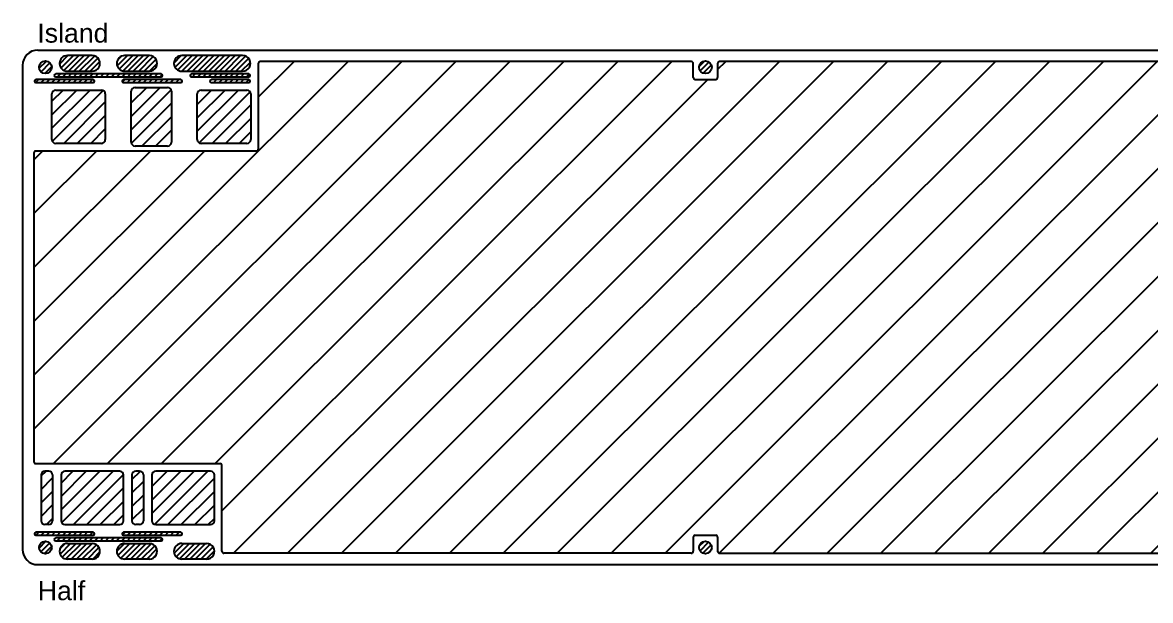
# Model space of a CAD drawing. Header units: inches. Extents: x 2 to 522, y 2 to 437.
# Drawn here: x 2 to 297.6, y 285.3 to 436.9 of the extents above; entities that cross this region are included whole.
import ezdxf

# ---------------------------------------------------------------- set-up
doc = ezdxf.new("R2010")
doc.units = ezdxf.units.IN
doc.header["$MEASUREMENT"] = 0
doc.linetypes.add('solid', pattern=[0])
doc.layers.add('hatch', color=7, linetype='Continuous')
doc.layers.add('last', color=3, linetype='Continuous')
doc.styles.get("Standard").update_dxf_attribs({"font": 'Arial.ttf'})

msp = doc.modelspace()

# ---------------------------------------------------------------- hatches: boundary and pattern name
at = {"layer": 'hatch'}
h = msp.add_hatch(dxfattribs=at)
h.set_pattern_fill('ANSI31', color=256, scale=80)
h.paths.add_polyline_path([(356.97, 402.71, 0.414214), (356.47, 403.21), (317.73, 403.21, -0.413797), (317.23, 403.71), (317.21, 426.2, 0.413905), (316.71, 426.7), (184.67, 426.7, 0.414214), (184.17, 426.2), (184.17, 422.5, -0.414214), (183.67, 422), (178.27, 422, -0.414214), (177.77, 422.5), (177.77, 426.2, 0.414214), (177.27, 426.7), (64.27, 426.7, 0.414214), (63.77, 426.2), (63.77, 403.71, -0.414214), (63.27, 403.21), (5.47, 403.21, 0.414214), (4.97, 402.71), (4.97, 321.7, 0.414214), (5.47, 321.2), (53.75, 321.2, -0.414214), (54.25, 320.7), (54.25, 298.2, 0.414214), (54.75, 297.7), (177.27, 297.7, 0.414214), (177.77, 298.2), (177.77, 301.9, -0.414214), (178.27, 302.4), (183.67, 302.4, -0.414214), (184.17, 301.9), (184.17, 298.2, 0.414214), (184.67, 297.7), (316.68, 297.7, 0.413497), (317.18, 298.2), (317.23, 320.7, -0.414214), (317.73, 321.2), (356.47, 321.2, 0.414214), (356.97, 321.7)])
h = msp.add_hatch(dxfattribs=at)
h.set_pattern_fill('ANSI31', color=256, scale=8)
h.paths.add_polyline_path([(6.32, 425.2, 1), (9.62, 425.2, 1)])
h = msp.add_hatch(dxfattribs=at)
h.set_pattern_fill('ANSI31', color=256, scale=8)
h.paths.add_polyline_path([(20.22, 428.25), (13.72, 428.25, 1), (13.72, 424.15), (20.22, 424.15, 1)])
h = msp.add_hatch(dxfattribs=at)
h.set_pattern_fill('ANSI31', color=256, scale=8)
h.paths.add_polyline_path([(35.22, 428.25), (28.72, 428.25, 1), (28.72, 424.15), (35.22, 424.15, 1)])
h = msp.add_hatch(dxfattribs=at)
h.set_pattern_fill('ANSI31', color=256, scale=8)
h.paths.add_polyline_path([(59.66, 428.25), (43.72, 428.25, 1), (43.72, 424.15), (59.67, 424.15, 1.000693)])
h = msp.add_hatch(dxfattribs=at)
h.set_pattern_fill('ANSI31', color=256, scale=8)
h.paths.add_polyline_path([(179.32, 425.2, 1), (182.62, 425.2, 1)])
h = msp.add_hatch(dxfattribs=at)
h.set_pattern_fill('ANSI31', color=256, scale=8)
h.paths.add_polyline_path([(38.27, 423.44), (10.67, 423.44, 1), (10.67, 422.69), (38.27, 422.69, 1)])
h = msp.add_hatch(dxfattribs=at)
h.set_pattern_fill('ANSI31', color=256, scale=8)
h.paths.add_polyline_path([(61.27, 423.44), (46.27, 423.44, 1), (46.27, 422.69), (61.27, 422.69, 1)])
h = msp.add_hatch(dxfattribs=at)
h.set_pattern_fill('ANSI31', color=256, scale=8)
h.paths.add_polyline_path([(20.47, 421.96), (5.47, 421.96, 1), (5.47, 421.21), (20.47, 421.21, 1)])
h = msp.add_hatch(dxfattribs=at)
h.set_pattern_fill('ANSI31', color=256, scale=20)
h.paths.add_polyline_path([(333.23, 418.21, 0.414214), (332.23, 419.21), (320.23, 419.21, 0.414214), (319.23, 418.21), (319.23, 406.21, 0.414214), (320.23, 405.21), (332.23, 405.21, 0.414214), (333.23, 406.21)])
h.paths.add_polyline_path([(352.28, 418.21, 0.414214), (351.28, 419.21), (339.28, 419.21, 0.414214), (338.28, 418.21), (338.28, 406.21, 0.414214), (339.28, 405.21), (351.28, 405.21, 0.414214), (352.28, 406.21)])
h.paths.add_polyline_path([(352.28, 318.2, 0.414214), (351.28, 319.2), (339.28, 319.2, 0.414214), (338.28, 318.2), (338.28, 306.2, 0.414214), (339.28, 305.2), (351.28, 305.2, 0.414214), (352.28, 306.2)])
h.paths.add_polyline_path([(9.85, 318.25, 0.414214), (8.85, 319.25), (7.85, 319.25, 0.414214), (6.85, 318.25), (6.85, 306.21, 0.414214), (7.85, 305.21), (8.85, 305.21, 0.414214), (9.85, 306.21)])
h.paths.add_polyline_path([(28.44, 318.2, 0.414214), (27.44, 319.2), (13.06, 319.2, 0.414214), (12.06, 318.2), (12.06, 306.2, 0.414214), (13.06, 305.2), (27.44, 305.2, 0.414214), (28.44, 306.2)])
h.paths.add_polyline_path([(33.66, 318.25, 0.414214), (32.66, 319.25), (31.66, 319.25, 0.414214), (30.66, 318.25), (30.66, 306.21, 0.414214), (31.66, 305.21), (32.66, 305.21, 0.414214), (33.66, 306.21)])
h.paths.add_polyline_path([(52.25, 318.2, 0.414214), (51.25, 319.2), (36.87, 319.2, 0.414214), (35.87, 318.2), (35.87, 306.2, 0.414214), (36.87, 305.2), (51.25, 305.2, 0.414214), (52.25, 306.2)])
h.paths.add_polyline_path([(23.67, 418.21, 0.414214), (22.67, 419.21), (10.67, 419.21, 0.414214), (9.67, 418.21), (9.67, 406.21, 0.414214), (10.67, 405.21), (22.67, 405.21, 0.414214), (23.67, 406.21)])
h.paths.add_polyline_path([(40.98, 418.91, 0.414214), (39.98, 419.91), (31.46, 419.91, 0.414214), (30.46, 418.91), (30.46, 405.51, 0.414214), (31.46, 404.51), (39.98, 404.51, 0.414214), (40.98, 405.51)])
h.paths.add_polyline_path([(61.77, 418.21, 0.414214), (60.77, 419.21), (48.77, 419.21, 0.414214), (47.77, 418.21), (47.77, 406.21, 0.414214), (48.77, 405.21), (60.77, 405.21, 0.414214), (61.77, 406.21)])
h = msp.add_hatch(dxfattribs=at)
h.set_pattern_fill('ANSI31', color=256, scale=8)
h.paths.add_polyline_path([(43.47, 421.96), (28.47, 421.96, 1), (28.47, 421.21), (43.47, 421.21, 1)])
h = msp.add_hatch(dxfattribs=at)
h.set_pattern_fill('ANSI31', color=256, scale=8)
h.paths.add_polyline_path([(61.27, 421.96), (51.47, 421.96, 1), (51.47, 421.21), (61.27, 421.21, 1)])
h = msp.add_hatch(dxfattribs=at)
h.set_pattern_fill('ANSI31', color=256, scale=8)
h.paths.add_polyline_path([(20.47, 303.2), (5.47, 303.2, 1), (5.47, 302.45), (20.47, 302.45, 1)])
h = msp.add_hatch(dxfattribs=at)
h.set_pattern_fill('ANSI31', color=256, scale=8)
h.paths.add_polyline_path([(38.27, 301.72), (10.67, 301.72, 1), (10.67, 300.97), (38.27, 300.97, 1)])
h = msp.add_hatch(dxfattribs=at)
h.set_pattern_fill('ANSI31', color=256, scale=8)
h.paths.add_polyline_path([(43.47, 303.2), (28.47, 303.2, 1), (28.47, 302.45), (43.47, 302.45, 1)])
h = msp.add_hatch(dxfattribs=at)
h.set_pattern_fill('ANSI31', color=256, scale=8)
h.paths.add_polyline_path([(6.32, 299.2, 1), (9.62, 299.2, 1)])
h = msp.add_hatch(dxfattribs=at)
h.set_pattern_fill('ANSI31', color=256, scale=8)
h.paths.add_polyline_path([(20.22, 300.25), (13.72, 300.25, 1), (13.72, 296.15), (20.22, 296.15, 1)])
h = msp.add_hatch(dxfattribs=at)
h.set_pattern_fill('ANSI31', color=256, scale=8)
h.paths.add_polyline_path([(35.22, 300.25), (28.72, 300.25, 1), (28.72, 296.15), (35.22, 296.15, 1)])
h = msp.add_hatch(dxfattribs=at)
h.set_pattern_fill('ANSI31', color=256, scale=8)
h.paths.add_polyline_path([(50.22, 300.25), (43.72, 300.25, 1), (43.72, 296.15), (50.22, 296.15, 1)])
h = msp.add_hatch(dxfattribs=at)
h.set_pattern_fill('ANSI31', color=256, scale=8)
h.paths.add_polyline_path([(182.62, 299.2, 1), (179.32, 299.2, 1)])

# ---------------------------------------------------------------- linework, layer by layer
at = {"layer": 'last', "color": 3, "linetype": 'solid'}
for p, q in [((5.97, 429.7), (355.97, 429.7)), ((20.22, 428.25), (13.72, 428.25)), ((35.22, 428.25), (28.72, 428.25)), ((59.66, 428.25), (43.72, 428.25)), ((1.97, 425.7), (1.97, 298.7)), ((13.72, 424.15), (20.22, 424.15)), ((28.72, 424.15), (35.22, 424.15)), ((43.72, 424.15), (59.67, 424.15)), ((31.46, 419.91), (39.98, 419.91)), ((9.67, 406.21), (9.67, 418.21)), ((10.67, 419.21), (22.67, 419.21)), ((23.67, 418.21), (23.67, 406.21)), ((30.46, 405.51), (30.46, 418.91)), ((40.98, 418.91), (40.98, 405.51)), ((47.77, 406.21), (47.77, 418.21)), ((48.77, 419.21), (60.77, 419.21)), ((61.77, 418.21), (61.77, 406.21)), ((22.67, 405.21), (10.67, 405.21)), ((60.77, 405.21), (48.77, 405.21)), ((39.98, 404.51), (31.46, 404.51)), ((6.85, 318.25), (6.85, 306.21)), ((8.85, 319.25), (7.85, 319.25)), ((9.85, 318.25), (9.85, 306.21)), ((12.06, 318.2), (12.06, 306.2)), ((27.44, 319.2), (13.06, 319.2)), ((28.44, 306.2), (28.44, 318.2)), ((30.66, 318.25), (30.66, 306.21)), ((32.66, 319.25), (31.66, 319.25)), ((33.66, 318.25), (33.66, 306.21)), ((35.87, 318.2), (35.87, 306.2)), ((51.25, 319.2), (36.87, 319.2)), ((52.25, 306.2), (52.25, 318.2)), ((8.85, 305.21), (7.85, 305.21)), ((13.06, 305.2), (27.44, 305.2)), ((32.66, 305.21), (31.66, 305.21)), ((36.87, 305.2), (51.25, 305.2)), ((13.72, 300.25), (20.22, 300.25)), ((28.72, 300.25), (35.22, 300.25)), ((43.72, 300.25), (50.22, 300.25)), ((20.22, 296.15), (13.72, 296.15)), ((35.22, 296.15), (28.72, 296.15)), ((50.22, 296.15), (43.72, 296.15)), ((5.97, 294.7), (355.97, 294.7))]:
    msp.add_line(p, q, dxfattribs=at)
at = {"layer": 'last', "color": 3}
for p, q in [((63.77, 426.2), (63.77, 403.71)), ((177.27, 426.7), (64.27, 426.7)), ((177.77, 422.5), (177.77, 426.2)), ((184.17, 426.2), (184.17, 422.5)), ((316.71, 426.7), (184.67, 426.7)), ((38.27, 423.44), (10.67, 423.44)), ((61.27, 423.44), (46.27, 423.44)), ((20.47, 421.96), (5.47, 421.96)), ((5.47, 421.21), (20.47, 421.21)), ((10.67, 422.69), (38.27, 422.69)), ((43.47, 421.96), (28.47, 421.96)), ((28.47, 421.21), (43.47, 421.21)), ((46.27, 422.69), (61.27, 422.69)), ((61.27, 421.96), (51.47, 421.96)), ((51.47, 421.21), (61.27, 421.21)), ((178.27, 422), (183.67, 422)), ((4.97, 402.71), (4.97, 321.7)), ((63.27, 403.21), (5.47, 403.21)), ((5.47, 321.2), (53.75, 321.2)), ((54.25, 298.2), (54.25, 320.7)), ((20.47, 303.2), (5.47, 303.2)), ((5.47, 302.45), (20.47, 302.45)), ((38.27, 301.72), (10.67, 301.72)), ((43.47, 303.2), (28.47, 303.2)), ((28.47, 302.45), (43.47, 302.45)), ((177.77, 301.9), (177.77, 298.2)), ((178.27, 302.4), (183.67, 302.4)), ((184.17, 301.9), (184.17, 298.2)), ((10.67, 300.97), (38.27, 300.97)), ((177.27, 297.7), (54.75, 297.7)), ((184.67, 297.7), (316.68, 297.7))]:
    msp.add_line(p, q, dxfattribs=at)
at = {"layer": 'last', "color": 3, "linetype": 'solid'}
for centre in [(7.97, 425.2), (180.97, 425.2), (7.97, 299.2), (180.97, 299.2)]:
    msp.add_circle(centre, 1.65, dxfattribs=at)
for centre, radius, start, end in [((5.97, 425.7), 4, 90, 180), ((13.72, 426.2), 2.05, 90, 270), ((20.22, 426.2), 2.05, 269.9999, 90.0001), ((28.72, 426.2), 2.05, 90, 270), ((35.22, 426.2), 2.05, 269.9999, 90.0001), ((43.72, 426.2), 2.05, 90, 270), ((59.67, 426.2), 2.05, 269.9999, 90.0001), ((31.46, 418.91), 1, 90, 180), ((39.98, 418.91), 1, 0, 90), ((10.67, 418.21), 1, 90, 180), ((22.67, 418.21), 1, 0, 90), ((48.77, 418.21), 1, 90, 180), ((60.77, 418.21), 1, 0, 90), ((10.67, 406.21), 1, 180, 270), ((22.67, 406.21), 1, 270, 0), ((31.46, 405.51), 1, 180, 270), ((39.98, 405.51), 1, 270, 0), ((48.77, 406.21), 1, 180, 270), ((60.77, 406.21), 1, 270, 0), ((7.85, 318.25), 1, 90, 180), ((8.85, 318.25), 1, 0, 90), ((13.06, 318.2), 1, 90, 180), ((27.44, 318.2), 1, 0, 90), ((31.66, 318.25), 1, 90, 180), ((32.66, 318.25), 1, 0, 90), ((36.87, 318.2), 1, 90, 180), ((51.25, 318.2), 1, 0, 90), ((7.85, 306.21), 1, 180, 270), ((8.85, 306.21), 1, 270, 0), ((13.06, 306.2), 1, 180, 270), ((27.44, 306.2), 1, 270, 0), ((31.66, 306.21), 1, 180, 270), ((32.66, 306.21), 1, 270, 0), ((36.87, 306.2), 1, 180, 270), ((51.25, 306.2), 1, 270, 0), ((5.97, 298.7), 4, 180, 270), ((13.72, 298.2), 2.05, 90, 270), ((20.22, 298.2), 2.05, 269.9999, 90.0001), ((28.72, 298.2), 2.05, 90, 270), ((35.22, 298.2), 2.05, 269.9999, 90.0001), ((43.72, 298.2), 2.05, 90, 270), ((50.22, 298.2), 2.05, 269.9999, 90.0001)]:
    msp.add_arc(centre, radius, start, end, dxfattribs=at)
at = {"layer": 'last', "color": 3}
for centre, radius, start, end in [((64.27, 426.2), 0.5, 90, 180), ((177.27, 426.2), 0.5, 0, 90), ((184.67, 426.2), 0.5, 90, 180), ((10.67, 423.06), 0.375, 90, 270), ((38.27, 423.06), 0.375, 270, 90), ((46.27, 423.06), 0.375, 90, 270), ((61.27, 423.06), 0.375, 270, 90), ((5.47, 421.58), 0.375, 90, 270), ((20.47, 421.58), 0.375, 270, 90), ((28.47, 421.58), 0.375, 90, 270), ((43.47, 421.58), 0.375, 270, 90), ((51.47, 421.58), 0.375, 90, 270), ((61.27, 421.58), 0.375, 270, 90), ((178.27, 422.5), 0.5, 180, 270), ((183.67, 422.5), 0.5, 270, 0), ((5.47, 402.71), 0.5, 90, 180), ((63.27, 403.71), 0.5, 270, 0), ((5.47, 321.7), 0.5, 180, 270), ((53.75, 320.7), 0.5, 0, 90), ((5.47, 302.82), 0.375, 90, 270), ((10.67, 301.34), 0.375, 90, 270), ((20.47, 302.82), 0.375, 270, 90), ((28.47, 302.82), 0.375, 90, 270), ((38.27, 301.34), 0.375, 270, 90), ((43.47, 302.82), 0.375, 270, 90), ((178.27, 301.9), 0.5, 90, 180), ((183.67, 301.9), 0.5, 0, 90), ((54.75, 298.2), 0.5, 180, 270), ((177.27, 298.2), 0.5, 270, 0), ((184.67, 298.2), 0.5, 180, 270)]:
    msp.add_arc(centre, radius, start, end, dxfattribs=at)

# ---------------------------------------------------------------- texts
at = {"layer": 'hatch', "char_height": 5, "attachment_point": 1}
for s, insert in [('Island', (5.85, 436.66)), ('Half', (5.97, 290.38))]:
    msp.add_mtext_dynamic_manual_height_columns(s, width=53.7746, gutter_width=1, heights=[0], dxfattribs=dict(at, insert=insert))

doc.saveas('drawing.dxf')
